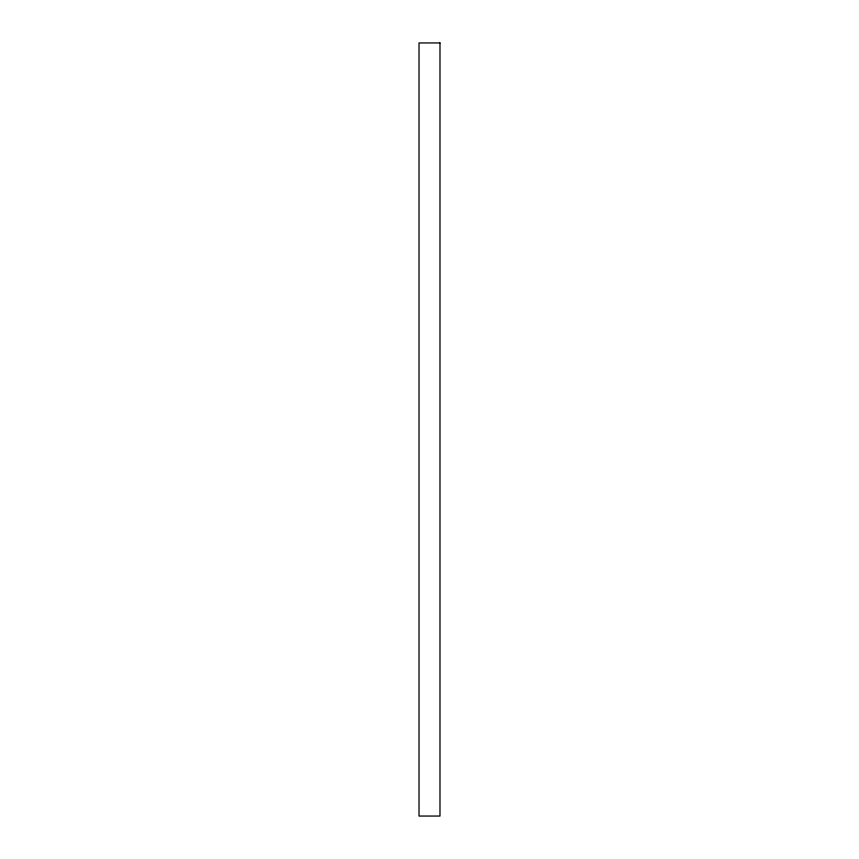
<?xml version="1.0" encoding="UTF-8"?>
<svg xmlns="http://www.w3.org/2000/svg" width="859" height="859" viewBox="0 0 859 859"><rect width="100%" height="100%" fill="white"/><g stroke="black" fill="none" stroke-linecap="round" stroke-linejoin="round"><path stroke-width="1.29" d="M439.98 42.95L419.02 42.95L419.02 816.05L439.98 816.05L439.98 42.95"/></g></svg>
